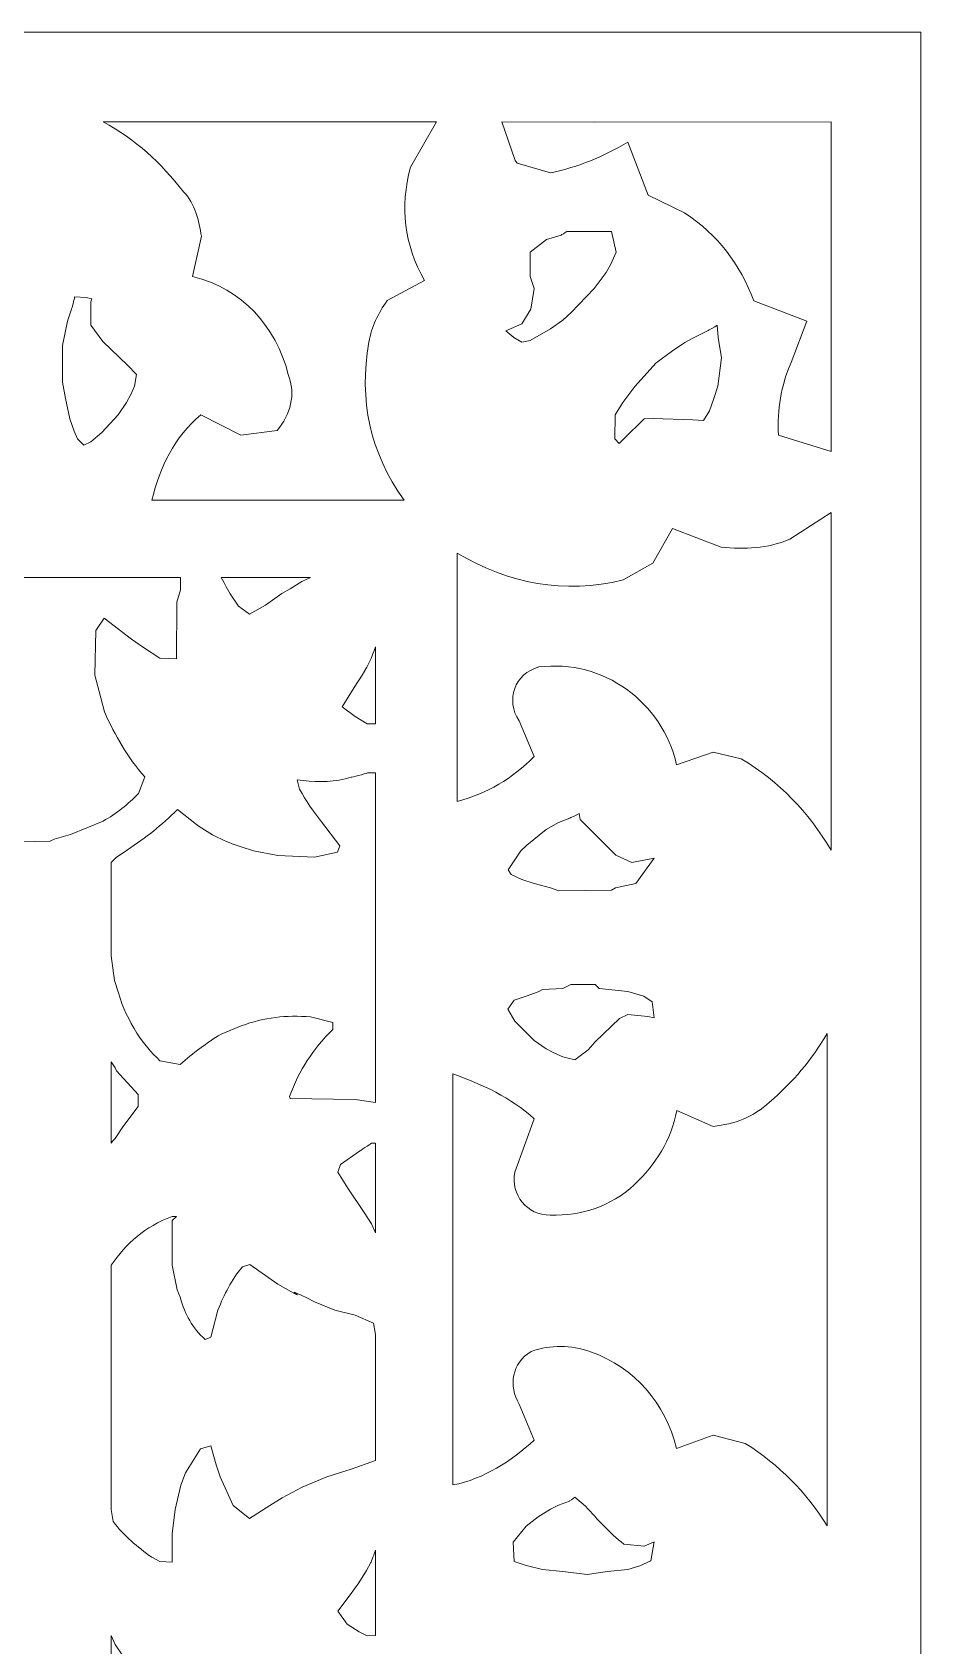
# Model space of a CAD drawing. Header units: centimetres. Extents: x -13.8 to 13.8, y -13.7 to 13.7.
# Drawn here: x -3.451 to -0.942, y 9.116 to 13.671 of the extents above; entities that cross this region are included whole.
import ezdxf

# ---------------------------------------------------------------- set-up
doc = ezdxf.new("R2010")
doc.units = ezdxf.units.CM
doc.header["$MEASUREMENT"] = 0
doc.layers.add('Layer 1', color=7, linetype='Continuous')

msp = doc.modelspace()

# ---------------------------------------------------------------- linework, layer by layer
at = {"layer": 'Layer 1', "lineweight": 0}
msp.add_lwpolyline([(-13.76315, 0.85022), (-0.94195, 0.85022), (-0.94195, 13.67104), (-13.76315, 13.67104), (-13.76315, 0.85022)], close=True, dxfattribs=at)
at = {"layer": 'Layer 1', "color": 7, "lineweight": 0}
for points, knots in [([(-3.25117, 13.41845), (-3.25117, 13.41845), (-2.30915, 13.41845), (-2.30915, 13.41845), (-2.30915, 13.41845), (-2.30915, 13.41845), (-2.38326, 13.28986), (-2.38326, 13.28986), (-2.38326, 13.28986), (-2.41279, 13.17593), (-2.40154, 13.07325), (-2.34363, 12.9704), (-2.34363, 12.9704), (-2.34363, 12.9704), (-2.44878, 12.91344), (-2.44878, 12.91344), (-2.44878, 12.91344), (-2.47564, 12.87648), (-2.49201, 12.84068), (-2.5008, 12.7961), (-2.5008, 12.7961), (-2.52861, 12.63208), (-2.49831, 12.48598), (-2.40116, 12.35014), (-2.40116, 12.35014), (-2.40116, 12.35014), (-3.11326, 12.34995), (-3.11326, 12.34995), (-3.11326, 12.34995), (-3.09077, 12.44367), (-3.05021, 12.5277), (-2.97533, 12.5913), (-2.97533, 12.5913), (-2.97533, 12.5913), (-2.86198, 12.53338), (-2.86198, 12.53338), (-2.86198, 12.53338), (-2.86198, 12.53338), (-2.75932, 12.54709), (-2.75932, 12.54709), (-2.75932, 12.54709), (-2.72236, 12.59128), (-2.70617, 12.64882), (-2.72826, 12.70444), (-2.72826, 12.70444), (-2.76332, 12.84237), (-2.85857, 12.94619), (-2.99837, 12.9818), (-2.99837, 12.9818), (-2.99837, 12.9818), (-2.97342, 13.09515), (-2.97342, 13.09515), (-2.97342, 13.09515), (-2.98009, 13.13743), (-2.99226, 13.18887), (-3.0239, 13.22069), (-3.0239, 13.22069), (-3.08885, 13.3032), (-3.15823, 13.36797), (-3.25117, 13.41845)], [0, 0, 0, 0, 0.0625, 0.0625, 0.0625, 0.0625, 0.125, 0.125, 0.125, 0.125, 0.1875, 0.1875, 0.1875, 0.1875, 0.25, 0.25, 0.25, 0.25, 0.3125, 0.3125, 0.3125, 0.3125, 0.375, 0.375, 0.375, 0.375, 0.4375, 0.4375, 0.4375, 0.4375, 0.5, 0.5, 0.5, 0.5, 0.5625, 0.5625, 0.5625, 0.5625, 0.625, 0.625, 0.625, 0.625, 0.6875, 0.6875, 0.6875, 0.6875, 0.75, 0.75, 0.75, 0.75, 0.8125, 0.8125, 0.8125, 0.8125, 0.875, 0.875, 0.875, 0.875, 1, 1, 1, 1]), ([(-2.1255, 13.41845), (-2.1255, 13.41845), (-1.8628, 13.41731), (-1.8628, 13.41731), (-1.8628, 13.41731), (-1.8628, 13.41731), (-1.19491, 13.41845), (-1.19491, 13.41845), (-1.19491, 13.41845), (-1.19491, 13.41845), (-1.19491, 12.48786), (-1.19491, 12.48786), (-1.19491, 12.48786), (-1.19491, 12.48786), (-1.34408, 12.53377), (-1.34408, 12.53377), (-1.34408, 12.53377), (-1.34749, 12.60748), (-1.33702, 12.67035), (-1.30826, 12.73856), (-1.30826, 12.73856), (-1.30826, 12.73856), (-1.26389, 12.85553), (-1.26389, 12.85553), (-1.26389, 12.85553), (-1.26389, 12.85553), (-1.41304, 12.91287), (-1.41304, 12.91287), (-1.41304, 12.91287), (-1.45418, 13.01651), (-1.51419, 13.09956), (-1.6087, 13.1611), (-1.6087, 13.1611), (-1.6087, 13.1611), (-1.71194, 13.21158), (-1.71194, 13.21158), (-1.71194, 13.21158), (-1.71194, 13.21158), (-1.76909, 13.36094), (-1.76909, 13.36094), (-1.76909, 13.36094), (-1.84016, 13.31959), (-1.90778, 13.29101), (-1.98798, 13.27408), (-1.98798, 13.27408), (-1.98798, 13.27408), (-2.08133, 13.30133), (-2.08133, 13.30133), (-2.08133, 13.30133), (-2.08133, 13.30133), (-2.08723, 13.30914), (-2.08723, 13.30914), (-2.08723, 13.30914), (-2.08723, 13.30914), (-2.1255, 13.41845), (-2.1255, 13.41845)], [0, 0, 0, 0, 0.0666667, 0.0666667, 0.0666667, 0.0666667, 0.1333333, 0.1333333, 0.1333333, 0.1333333, 0.2, 0.2, 0.2, 0.2, 0.2666667, 0.2666667, 0.2666667, 0.2666667, 0.3333333, 0.3333333, 0.3333333, 0.3333333, 0.4, 0.4, 0.4, 0.4, 0.4666667, 0.4666667, 0.4666667, 0.4666667, 0.5333333, 0.5333333, 0.5333333, 0.5333333, 0.6, 0.6, 0.6, 0.6, 0.6666667, 0.6666667, 0.6666667, 0.6666667, 0.7333333, 0.7333333, 0.7333333, 0.7333333, 0.8, 0.8, 0.8, 0.8, 0.8666667, 0.8666667, 0.8666667, 0.8666667, 1, 1, 1, 1]), ([(-1.94149, 13.1083), (-1.94149, 13.1083), (-1.81536, 13.1083), (-1.81536, 13.1083), (-1.81536, 13.1083), (-1.81536, 13.1083), (-1.80184, 13.05057), (-1.80184, 13.05057), (-1.80184, 13.05057), (-1.80184, 13.05057), (-1.81727, 13.01609), (-1.81727, 13.01609), (-1.81727, 13.01609), (-1.81727, 13.01609), (-1.83079, 12.99304), (-1.83079, 12.99304), (-1.83079, 12.99304), (-1.83079, 12.99304), (-1.86431, 12.94732), (-1.86431, 12.94732), (-1.86431, 12.94732), (-1.86431, 12.94732), (-1.92908, 12.87988), (-1.92908, 12.87988), (-1.92908, 12.87988), (-1.92908, 12.87988), (-1.95308, 12.85837), (-1.95308, 12.85837), (-1.95308, 12.85837), (-1.95308, 12.85837), (-1.98756, 12.83379), (-1.98756, 12.83379), (-1.98756, 12.83379), (-1.98756, 12.83379), (-2.04508, 12.80045), (-2.04508, 12.80045), (-2.04508, 12.80045), (-2.04508, 12.80045), (-2.06831, 12.79587), (-2.06831, 12.79587), (-2.06831, 12.79587), (-2.06831, 12.79587), (-2.09098, 12.80939), (-2.09098, 12.80939), (-2.09098, 12.80939), (-2.09098, 12.80939), (-2.11403, 12.82825), (-2.11403, 12.82825), (-2.11403, 12.82825), (-2.11403, 12.82825), (-2.06889, 12.84767), (-2.06889, 12.84767), (-2.06889, 12.84767), (-2.06889, 12.84767), (-2.04317, 12.88958), (-2.04317, 12.88958), (-2.04317, 12.88958), (-2.04317, 12.88958), (-2.03346, 12.94731), (-2.03346, 12.94731), (-2.03346, 12.94731), (-2.03346, 12.94731), (-2.04489, 12.98179), (-2.04489, 12.98179), (-2.04489, 12.98179), (-2.04489, 12.98179), (-2.04489, 13.05056), (-2.04489, 13.05056), (-2.04489, 13.05056), (-2.04489, 13.05056), (-1.99936, 13.0862), (-1.99936, 13.0862), (-1.99936, 13.0862), (-1.99936, 13.0862), (-1.95726, 13.09858), (-1.95726, 13.09858), (-1.95726, 13.09858), (-1.95731, 13.09859), (-1.94625, 13.10508), (-1.94149, 13.1083)], [0, 0, 0, 0, 0.047619, 0.047619, 0.047619, 0.047619, 0.0952381, 0.0952381, 0.0952381, 0.0952381, 0.1428571, 0.1428571, 0.1428571, 0.1428571, 0.1904762, 0.1904762, 0.1904762, 0.1904762, 0.2380952, 0.2380952, 0.2380952, 0.2380952, 0.2857143, 0.2857143, 0.2857143, 0.2857143, 0.3333333, 0.3333333, 0.3333333, 0.3333333, 0.3809524, 0.3809524, 0.3809524, 0.3809524, 0.4285714, 0.4285714, 0.4285714, 0.4285714, 0.4761905, 0.4761905, 0.4761905, 0.4761905, 0.5238095, 0.5238095, 0.5238095, 0.5238095, 0.5714286, 0.5714286, 0.5714286, 0.5714286, 0.6190476, 0.6190476, 0.6190476, 0.6190476, 0.6666667, 0.6666667, 0.6666667, 0.6666667, 0.7142857, 0.7142857, 0.7142857, 0.7142857, 0.7619048, 0.7619048, 0.7619048, 0.7619048, 0.8095238, 0.8095238, 0.8095238, 0.8095238, 0.8571429, 0.8571429, 0.8571429, 0.8571429, 0.9047619, 0.9047619, 0.9047619, 0.9047619, 1, 1, 1, 1]), ([(-3.33177, 12.92447), (-3.33177, 12.92447), (-3.29938, 12.92238), (-3.29938, 12.92238), (-3.29938, 12.92238), (-3.29938, 12.92238), (-3.28282, 12.91857), (-3.28282, 12.91857), (-3.28282, 12.91857), (-3.28282, 12.91857), (-3.28605, 12.90963), (-3.28605, 12.90963), (-3.28605, 12.90963), (-3.28605, 12.90963), (-3.28568, 12.84391), (-3.28568, 12.84391), (-3.28568, 12.84391), (-3.28568, 12.84391), (-3.25158, 12.79761), (-3.25158, 12.79761), (-3.25158, 12.79761), (-3.25158, 12.79761), (-3.18263, 12.73152), (-3.18263, 12.73152), (-3.18263, 12.73152), (-3.18263, 12.73152), (-3.15673, 12.70504), (-3.15673, 12.70504), (-3.15673, 12.70504), (-3.15673, 12.70504), (-3.16263, 12.67152), (-3.16263, 12.67152), (-3.16263, 12.67152), (-3.16263, 12.67152), (-3.17292, 12.64847), (-3.17292, 12.64847), (-3.17292, 12.64847), (-3.17292, 12.64847), (-3.1853, 12.62542), (-3.1853, 12.62542), (-3.1853, 12.62542), (-3.1853, 12.62542), (-3.20835, 12.59094), (-3.20835, 12.59094), (-3.20835, 12.59094), (-3.20835, 12.59094), (-3.25521, 12.5416), (-3.25521, 12.5416), (-3.25521, 12.5416), (-3.25521, 12.5416), (-3.28588, 12.51456), (-3.28588, 12.51456), (-3.28588, 12.51456), (-3.28588, 12.51456), (-3.30588, 12.5058), (-3.30588, 12.5058), (-3.30588, 12.5058), (-3.30588, 12.5058), (-3.32321, 12.52295), (-3.32321, 12.52295), (-3.32321, 12.52295), (-3.32321, 12.52295), (-3.33292, 12.54504), (-3.33292, 12.54504), (-3.33292, 12.54504), (-3.33292, 12.54504), (-3.3453, 12.57952), (-3.3453, 12.57952), (-3.3453, 12.57952), (-3.3453, 12.57952), (-3.35768, 12.63704), (-3.35768, 12.63704), (-3.35768, 12.63704), (-3.35768, 12.63704), (-3.36625, 12.68334), (-3.36625, 12.68334), (-3.36625, 12.68334), (-3.36625, 12.68334), (-3.36625, 12.78677), (-3.36625, 12.78677), (-3.36625, 12.78677), (-3.36625, 12.78677), (-3.35178, 12.85535), (-3.35178, 12.85535), (-3.35178, 12.85535), (-3.35178, 12.85535), (-3.34035, 12.88945), (-3.34035, 12.88945), (-3.34035, 12.88945), (-3.34034, 12.88941), (-3.33177, 12.91799), (-3.33177, 12.92447)], [0, 0, 0, 0, 0.0416667, 0.0416667, 0.0416667, 0.0416667, 0.0833333, 0.0833333, 0.0833333, 0.0833333, 0.125, 0.125, 0.125, 0.125, 0.1666667, 0.1666667, 0.1666667, 0.1666667, 0.2083333, 0.2083333, 0.2083333, 0.2083333, 0.25, 0.25, 0.25, 0.25, 0.2916667, 0.2916667, 0.2916667, 0.2916667, 0.3333333, 0.3333333, 0.3333333, 0.3333333, 0.375, 0.375, 0.375, 0.375, 0.4166667, 0.4166667, 0.4166667, 0.4166667, 0.4583333, 0.4583333, 0.4583333, 0.4583333, 0.5, 0.5, 0.5, 0.5, 0.5416667, 0.5416667, 0.5416667, 0.5416667, 0.5833333, 0.5833333, 0.5833333, 0.5833333, 0.625, 0.625, 0.625, 0.625, 0.6666667, 0.6666667, 0.6666667, 0.6666667, 0.7083333, 0.7083333, 0.7083333, 0.7083333, 0.75, 0.75, 0.75, 0.75, 0.7916667, 0.7916667, 0.7916667, 0.7916667, 0.8333333, 0.8333333, 0.8333333, 0.8333333, 0.875, 0.875, 0.875, 0.875, 0.9166667, 0.9166667, 0.9166667, 0.9166667, 1, 1, 1, 1]), ([(-1.51649, 12.84388), (-1.51649, 12.84388), (-1.51382, 12.8094), (-1.51382, 12.8094), (-1.51382, 12.8094), (-1.51382, 12.8094), (-1.50506, 12.75225), (-1.50506, 12.75225), (-1.50506, 12.75225), (-1.50506, 12.75225), (-1.51477, 12.67147), (-1.51477, 12.67147), (-1.51477, 12.67147), (-1.51477, 12.67147), (-1.5262, 12.63699), (-1.5262, 12.63699), (-1.5262, 12.63699), (-1.5262, 12.63699), (-1.53858, 12.60251), (-1.53858, 12.60251), (-1.53858, 12.60251), (-1.53858, 12.60251), (-1.55514, 12.5747), (-1.55514, 12.5747), (-1.55514, 12.5747), (-1.55514, 12.5747), (-1.58581, 12.57679), (-1.58581, 12.57679), (-1.58581, 12.57679), (-1.58581, 12.57679), (-1.69802, 12.5806), (-1.69802, 12.5806), (-1.69802, 12.5806), (-1.69802, 12.5806), (-1.72316, 12.57983), (-1.72316, 12.57983), (-1.72316, 12.57983), (-1.72316, 12.57983), (-1.78089, 12.52363), (-1.78089, 12.52363), (-1.78089, 12.52363), (-1.78089, 12.52363), (-1.79327, 12.51048), (-1.79327, 12.51048), (-1.79327, 12.51048), (-1.79327, 12.51048), (-1.80565, 12.52363), (-1.80565, 12.52363), (-1.80565, 12.52363), (-1.80565, 12.52363), (-1.8047, 12.59089), (-1.8047, 12.59089), (-1.8047, 12.59089), (-1.8047, 12.59089), (-1.78298, 12.62537), (-1.78298, 12.62537), (-1.78298, 12.62537), (-1.78298, 12.62537), (-1.74946, 12.67146), (-1.74946, 12.67146), (-1.74946, 12.67146), (-1.74946, 12.67146), (-1.68908, 12.73737), (-1.68908, 12.73737), (-1.68908, 12.73737), (-1.68908, 12.73737), (-1.64296, 12.77185), (-1.64296, 12.77185), (-1.64296, 12.77185), (-1.64296, 12.77185), (-1.60848, 12.7949), (-1.60848, 12.7949), (-1.60848, 12.7949), (-1.60848, 12.7949), (-1.58583, 12.80728), (-1.58583, 12.80728), (-1.58583, 12.80728), (-1.58583, 12.80728), (-1.5626, 12.81911), (-1.5626, 12.81911), (-1.5626, 12.81911), (-1.5626, 12.81911), (-1.54278, 12.8294), (-1.54278, 12.8294), (-1.54278, 12.8294), (-1.54276, 12.82941), (-1.52297, 12.83912), (-1.51649, 12.84388)], [0, 0, 0, 0, 0.0434783, 0.0434783, 0.0434783, 0.0434783, 0.0869565, 0.0869565, 0.0869565, 0.0869565, 0.1304348, 0.1304348, 0.1304348, 0.1304348, 0.173913, 0.173913, 0.173913, 0.173913, 0.2173913, 0.2173913, 0.2173913, 0.2173913, 0.2608696, 0.2608696, 0.2608696, 0.2608696, 0.3043478, 0.3043478, 0.3043478, 0.3043478, 0.3478261, 0.3478261, 0.3478261, 0.3478261, 0.3913043, 0.3913043, 0.3913043, 0.3913043, 0.4347826, 0.4347826, 0.4347826, 0.4347826, 0.4782609, 0.4782609, 0.4782609, 0.4782609, 0.5217391, 0.5217391, 0.5217391, 0.5217391, 0.5652174, 0.5652174, 0.5652174, 0.5652174, 0.6086957, 0.6086957, 0.6086957, 0.6086957, 0.6521739, 0.6521739, 0.6521739, 0.6521739, 0.6956522, 0.6956522, 0.6956522, 0.6956522, 0.7391304, 0.7391304, 0.7391304, 0.7391304, 0.7826087, 0.7826087, 0.7826087, 0.7826087, 0.826087, 0.826087, 0.826087, 0.826087, 0.8695652, 0.8695652, 0.8695652, 0.8695652, 0.9130435, 0.9130435, 0.9130435, 0.9130435, 1, 1, 1, 1]), ([(-1.19491, 12.31545), (-1.19491, 12.31545), (-1.19491, 11.36181), (-1.19491, 11.36181), (-1.19491, 11.36181), (-1.26082, 11.47116), (-1.3395, 11.55363), (-1.44886, 11.62012), (-1.44886, 11.62012), (-1.44886, 11.62012), (-1.52847, 11.63898), (-1.52847, 11.63898), (-1.52847, 11.63898), (-1.52847, 11.63898), (-1.63134, 11.60316), (-1.63134, 11.60316), (-1.63134, 11.60316), (-1.67285, 11.78051), (-1.83803, 11.90206), (-2.02091, 11.8792), (-2.02091, 11.8792), (-2.08854, 11.86034), (-2.11539, 11.78548), (-2.07653, 11.72757), (-2.07653, 11.72757), (-2.07653, 11.72757), (-2.03348, 11.62623), (-2.03348, 11.62623), (-2.03348, 11.62623), (-2.0973, 11.56395), (-2.16474, 11.52183), (-2.2516, 11.49973), (-2.2516, 11.49973), (-2.2516, 11.49973), (-2.2516, 12.20076), (-2.2516, 12.20076), (-2.2516, 12.20076), (-2.10529, 12.11485), (-1.94926, 12.0836), (-1.78239, 12.12475), (-1.78239, 12.12475), (-1.78239, 12.12475), (-1.6982, 12.17219), (-1.6982, 12.17219), (-1.6982, 12.17219), (-1.6982, 12.17219), (-1.64295, 12.26972), (-1.64295, 12.26972), (-1.64295, 12.26972), (-1.64295, 12.26972), (-1.50579, 12.21752), (-1.50579, 12.21752), (-1.50579, 12.21752), (-1.43872, 12.21046), (-1.37511, 12.21334), (-1.31167, 12.2398), (-1.31167, 12.2398), (-1.31167, 12.2398), (-1.19491, 12.31545), (-1.19491, 12.31545)], [0, 0, 0, 0, 0.0625, 0.0625, 0.0625, 0.0625, 0.125, 0.125, 0.125, 0.125, 0.1875, 0.1875, 0.1875, 0.1875, 0.25, 0.25, 0.25, 0.25, 0.3125, 0.3125, 0.3125, 0.3125, 0.375, 0.375, 0.375, 0.375, 0.4375, 0.4375, 0.4375, 0.4375, 0.5, 0.5, 0.5, 0.5, 0.5625, 0.5625, 0.5625, 0.5625, 0.625, 0.625, 0.625, 0.625, 0.6875, 0.6875, 0.6875, 0.6875, 0.75, 0.75, 0.75, 0.75, 0.8125, 0.8125, 0.8125, 0.8125, 0.875, 0.875, 0.875, 0.875, 1, 1, 1, 1]), ([(-3.97489, 12.13181), (-3.97489, 12.13181), (-3.03305, 12.13181), (-3.03305, 12.13181), (-3.03305, 12.13181), (-3.03305, 12.13181), (-3.03305, 12.09696), (-3.03305, 12.09696), (-3.03305, 12.09696), (-3.03305, 12.09696), (-3.04258, 12.06248), (-3.04258, 12.06248), (-3.04258, 12.06248), (-3.04258, 12.06248), (-3.0443, 11.90188), (-3.0443, 11.90188), (-3.0443, 11.90188), (-3.0443, 11.90188), (-3.0906, 11.9036), (-3.0906, 11.9036), (-3.0906, 11.9036), (-3.0906, 11.9036), (-3.13672, 11.93408), (-3.13672, 11.93408), (-3.13672, 11.93408), (-3.13672, 11.93408), (-3.1712, 11.9575), (-3.1712, 11.9575), (-3.1712, 11.9575), (-3.1712, 11.9575), (-3.24835, 12.01674), (-3.24835, 12.01674), (-3.24835, 12.01674), (-3.24835, 12.01674), (-3.27158, 11.98226), (-3.27158, 11.98226), (-3.27158, 11.98226), (-3.27158, 11.98226), (-3.27425, 11.85616), (-3.27425, 11.85616), (-3.27425, 11.85616), (-3.27425, 11.85616), (-3.26224, 11.80986), (-3.26224, 11.80986), (-3.26224, 11.80986), (-3.26224, 11.80986), (-3.24737, 11.75234), (-3.24737, 11.75234), (-3.24737, 11.75234), (-3.21631, 11.6849), (-3.18297, 11.6247), (-3.13344, 11.56869), (-3.13344, 11.56869), (-3.13344, 11.56869), (-3.15077, 11.52239), (-3.15077, 11.52239), (-3.15077, 11.52239), (-3.18165, 11.49114), (-3.2125, 11.46487), (-3.25134, 11.44428), (-3.25134, 11.44428), (-3.25134, 11.44428), (-3.34355, 11.40599), (-3.34355, 11.40599), (-3.34355, 11.40599), (-3.34355, 11.40599), (-3.38927, 11.39324), (-3.38927, 11.39324), (-3.38927, 11.39324), (-3.38927, 11.39324), (-3.4007, 11.38734), (-3.4007, 11.38734), (-3.4007, 11.38734), (-3.4007, 11.38734), (-3.52683, 11.38485), (-3.52683, 11.38485), (-3.52683, 11.38485), (-3.52683, 11.38485), (-3.6419, 11.39914), (-3.6419, 11.39914), (-3.6419, 11.39914), (-3.6419, 11.39914), (-3.66513, 11.40771), (-3.66513, 11.40771), (-3.66513, 11.40771), (-3.73943, 11.43819), (-3.80039, 11.47592), (-3.85621, 11.53421), (-3.85621, 11.53421), (-3.85621, 11.53421), (-3.83811, 11.60316), (-3.83811, 11.60316), (-3.83811, 11.60316), (-3.83811, 11.60316), (-3.78191, 11.68336), (-3.78191, 11.68336), (-3.78191, 11.68336), (-3.78191, 11.68336), (-3.75677, 11.74088), (-3.75677, 11.74088), (-3.75677, 11.74088), (-3.75677, 11.74088), (-3.74743, 11.76374), (-3.74743, 11.76374), (-3.74743, 11.76374), (-3.74743, 11.76374), (-3.73087, 11.83269), (-3.73087, 11.83269), (-3.73087, 11.83269), (-3.71431, 11.89479), (-3.71544, 11.95061), (-3.73944, 12.01081), (-3.73944, 12.01081), (-3.73944, 12.01081), (-3.74857, 12.01671), (-3.74857, 12.01671), (-3.74857, 12.01671), (-3.74857, 12.01671), (-3.81429, 11.96223), (-3.81429, 11.96223), (-3.81429, 11.96223), (-3.81429, 11.96223), (-3.84877, 11.93765), (-3.84877, 11.93765), (-3.84877, 11.93765), (-3.84877, 11.93765), (-3.88325, 11.91593), (-3.88325, 11.91593), (-3.88325, 11.91593), (-3.88325, 11.91593), (-3.93773, 11.89497), (-3.93773, 11.89497), (-3.93773, 11.89497), (-3.93773, 11.89497), (-3.9522, 11.91325), (-3.9522, 11.91325), (-3.9522, 11.91325), (-3.9522, 11.91325), (-3.9522, 12.06279), (-3.9522, 12.06279), (-3.9522, 12.06279), (-3.9522, 12.06279), (-3.96286, 12.09689), (-3.96286, 12.09689), (-3.96286, 12.09689), (-3.96286, 12.09689), (-3.96458, 12.10565), (-3.96458, 12.10565), (-3.96458, 12.10565), (-3.9646, 12.10569), (-3.97222, 12.12591), (-3.97489, 12.13181)], [0, 0, 0, 0, 0.025641, 0.025641, 0.025641, 0.025641, 0.0512821, 0.0512821, 0.0512821, 0.0512821, 0.0769231, 0.0769231, 0.0769231, 0.0769231, 0.1025641, 0.1025641, 0.1025641, 0.1025641, 0.1282051, 0.1282051, 0.1282051, 0.1282051, 0.1538462, 0.1538462, 0.1538462, 0.1538462, 0.1794872, 0.1794872, 0.1794872, 0.1794872, 0.2051282, 0.2051282, 0.2051282, 0.2051282, 0.2307692, 0.2307692, 0.2307692, 0.2307692, 0.2564103, 0.2564103, 0.2564103, 0.2564103, 0.2820513, 0.2820513, 0.2820513, 0.2820513, 0.3076923, 0.3076923, 0.3076923, 0.3076923, 0.3333333, 0.3333333, 0.3333333, 0.3333333, 0.3589744, 0.3589744, 0.3589744, 0.3589744, 0.3846154, 0.3846154, 0.3846154, 0.3846154, 0.4102564, 0.4102564, 0.4102564, 0.4102564, 0.4358974, 0.4358974, 0.4358974, 0.4358974, 0.4615385, 0.4615385, 0.4615385, 0.4615385, 0.4871795, 0.4871795, 0.4871795, 0.4871795, 0.5128205, 0.5128205, 0.5128205, 0.5128205, 0.5384615, 0.5384615, 0.5384615, 0.5384615, 0.5641026, 0.5641026, 0.5641026, 0.5641026, 0.5897436, 0.5897436, 0.5897436, 0.5897436, 0.6153846, 0.6153846, 0.6153846, 0.6153846, 0.6410256, 0.6410256, 0.6410256, 0.6410256, 0.6666667, 0.6666667, 0.6666667, 0.6666667, 0.6923077, 0.6923077, 0.6923077, 0.6923077, 0.7179487, 0.7179487, 0.7179487, 0.7179487, 0.7435897, 0.7435897, 0.7435897, 0.7435897, 0.7692308, 0.7692308, 0.7692308, 0.7692308, 0.7948718, 0.7948718, 0.7948718, 0.7948718, 0.8205128, 0.8205128, 0.8205128, 0.8205128, 0.8461538, 0.8461538, 0.8461538, 0.8461538, 0.8717949, 0.8717949, 0.8717949, 0.8717949, 0.8974359, 0.8974359, 0.8974359, 0.8974359, 0.9230769, 0.9230769, 0.9230769, 0.9230769, 0.9487179, 0.9487179, 0.9487179, 0.9487179, 1, 1, 1, 1]), ([(-2.91817, 12.13181), (-2.91817, 12.13181), (-2.66517, 12.13181), (-2.66517, 12.13181), (-2.66517, 12.13181), (-2.66517, 12.13181), (-2.69033, 12.12001), (-2.69033, 12.12001), (-2.69033, 12.12001), (-2.69033, 12.12001), (-2.72309, 12.10019), (-2.72309, 12.10019), (-2.72309, 12.10019), (-2.72309, 12.10019), (-2.74595, 12.08667), (-2.74595, 12.08667), (-2.74595, 12.08667), (-2.74595, 12.08667), (-2.79207, 12.05389), (-2.79207, 12.05389), (-2.79207, 12.05389), (-2.79207, 12.05389), (-2.83798, 12.02799), (-2.83798, 12.02799), (-2.83798, 12.02799), (-2.83798, 12.02799), (-2.86923, 12.05122), (-2.86923, 12.05122), (-2.86923, 12.05122), (-2.86923, 12.05122), (-2.89228, 12.0857), (-2.89228, 12.0857), (-2.89228, 12.0857), (-2.89228, 12.0857), (-2.90371, 12.1057), (-2.90371, 12.1057), (-2.90371, 12.1057), (-2.9037, 12.10569), (-2.91343, 12.12591), (-2.91817, 12.13181)], [0, 0, 0, 0, 0.0909091, 0.0909091, 0.0909091, 0.0909091, 0.1818182, 0.1818182, 0.1818182, 0.1818182, 0.2727273, 0.2727273, 0.2727273, 0.2727273, 0.3636364, 0.3636364, 0.3636364, 0.3636364, 0.4545455, 0.4545455, 0.4545455, 0.4545455, 0.5454545, 0.5454545, 0.5454545, 0.5454545, 0.6363636, 0.6363636, 0.6363636, 0.6363636, 0.7272727, 0.7272727, 0.7272727, 0.7272727, 0.8181818, 0.8181818, 0.8181818, 0.8181818, 1, 1, 1, 1]), ([(-2.48155, 11.93636), (-2.48155, 11.93636), (-2.48155, 11.71824), (-2.48155, 11.71824), (-2.48155, 11.71824), (-2.48155, 11.71824), (-2.50555, 11.71901), (-2.50555, 11.71901), (-2.50555, 11.71901), (-2.50555, 11.71901), (-2.5391, 11.73901), (-2.5391, 11.73901), (-2.5391, 11.73901), (-2.5391, 11.73901), (-2.57567, 11.76645), (-2.57567, 11.76645), (-2.57567, 11.76645), (-2.57567, 11.76645), (-2.54215, 11.82132), (-2.54215, 11.82132), (-2.54215, 11.82132), (-2.54215, 11.82132), (-2.51908, 11.8558), (-2.51908, 11.8558), (-2.51908, 11.8558), (-2.51908, 11.8558), (-2.5067, 11.87885), (-2.5067, 11.87885), (-2.5067, 11.87885), (-2.5067, 11.87885), (-2.4949, 11.90152), (-2.4949, 11.90152), (-2.4949, 11.90152), (-2.49489, 11.90149), (-2.48364, 11.93025), (-2.48155, 11.93636)], [0, 0, 0, 0, 0.1, 0.1, 0.1, 0.1, 0.2, 0.2, 0.2, 0.2, 0.3, 0.3, 0.3, 0.3, 0.4, 0.4, 0.4, 0.4, 0.5, 0.5, 0.5, 0.5, 0.6, 0.6, 0.6, 0.6, 0.7, 0.7, 0.7, 0.7, 0.8, 0.8, 0.8, 0.8, 1, 1, 1, 1]), ([(-2.5046, 11.58031), (-2.5046, 11.58031), (-2.48155, 11.58031), (-2.48155, 11.58031), (-2.48155, 11.58031), (-2.48155, 11.58031), (-2.48155, 10.64972), (-2.48155, 10.64972), (-2.48155, 10.64972), (-2.48155, 10.64972), (-2.53907, 10.65811), (-2.53907, 10.65811), (-2.53907, 10.65811), (-2.53907, 10.65811), (-2.72269, 10.66136), (-2.72269, 10.66136), (-2.72269, 10.66136), (-2.72269, 10.66136), (-2.72481, 10.6667), (-2.72481, 10.6667), (-2.72481, 10.6667), (-2.69679, 10.74118), (-2.65946, 10.79986), (-2.60212, 10.85567), (-2.60212, 10.85567), (-2.60212, 10.85567), (-2.60212, 10.87528), (-2.60212, 10.87528), (-2.60212, 10.87528), (-2.60212, 10.87528), (-2.66517, 10.8911), (-2.66517, 10.8911), (-2.66517, 10.8911), (-2.7347, 10.89682), (-2.79529, 10.88996), (-2.86083, 10.86596), (-2.86083, 10.86596), (-2.86083, 10.86596), (-2.91817, 10.84291), (-2.91817, 10.84291), (-2.91817, 10.84291), (-2.95971, 10.81643), (-2.99744, 10.79015), (-3.03324, 10.75681), (-3.03324, 10.75681), (-3.03324, 10.75681), (-3.09058, 10.7671), (-3.09058, 10.7671), (-3.09058, 10.7671), (-3.11574, 10.79147), (-3.1363, 10.81568), (-3.15554, 10.84502), (-3.15554, 10.84502), (-3.17763, 10.88177), (-3.19689, 10.9176), (-3.20735, 10.95969), (-3.20735, 10.95969), (-3.20735, 10.95969), (-3.21878, 10.99417), (-3.21878, 10.99417), (-3.21878, 10.99417), (-3.21878, 10.99417), (-3.22831, 11.06333), (-3.22831, 11.06333), (-3.22831, 11.06333), (-3.22831, 11.06333), (-3.22831, 11.32736), (-3.22831, 11.32736), (-3.22831, 11.32736), (-3.22831, 11.32736), (-3.21384, 11.34088), (-3.21384, 11.34088), (-3.21384, 11.34088), (-3.21384, 11.34088), (-3.18259, 11.36297), (-3.18259, 11.36297), (-3.18259, 11.36297), (-3.13039, 11.39726), (-3.08562, 11.43232), (-3.04143, 11.47669), (-3.04143, 11.47669), (-3.04143, 11.47669), (-2.98714, 11.43459), (-2.98714, 11.43459), (-2.98714, 11.43459), (-2.94695, 11.40543), (-2.90845, 11.38601), (-2.86085, 11.37154), (-2.86085, 11.37154), (-2.86085, 11.37154), (-2.82656, 11.35974), (-2.82656, 11.35974), (-2.82656, 11.35974), (-2.82656, 11.35974), (-2.75761, 11.34736), (-2.75761, 11.34736), (-2.75761, 11.34736), (-2.75761, 11.34736), (-2.65416, 11.34183), (-2.65416, 11.34183), (-2.65416, 11.34183), (-2.65416, 11.34183), (-2.58902, 11.35593), (-2.58902, 11.35593), (-2.58902, 11.35593), (-2.58902, 11.35593), (-2.58217, 11.37421), (-2.58217, 11.37421), (-2.58217, 11.37421), (-2.58217, 11.37421), (-2.63398, 11.44221), (-2.63398, 11.44221), (-2.63398, 11.44221), (-2.65779, 11.47174), (-2.67856, 11.5005), (-2.69608, 11.53423), (-2.69608, 11.53423), (-2.69608, 11.53423), (-2.70275, 11.56071), (-2.70275, 11.56071), (-2.70275, 11.56071), (-2.70275, 11.56071), (-2.68656, 11.55899), (-2.68656, 11.55899), (-2.68656, 11.55899), (-2.63952, 11.55309), (-2.59665, 11.55423), (-2.55072, 11.56775), (-2.55072, 11.56775), (-2.55072, 11.56774), (-2.50936, 11.57727), (-2.5046, 11.58031)], [0, 0, 0, 0, 0.0294118, 0.0294118, 0.0294118, 0.0294118, 0.0588235, 0.0588235, 0.0588235, 0.0588235, 0.0882353, 0.0882353, 0.0882353, 0.0882353, 0.1176471, 0.1176471, 0.1176471, 0.1176471, 0.1470588, 0.1470588, 0.1470588, 0.1470588, 0.1764706, 0.1764706, 0.1764706, 0.1764706, 0.2058824, 0.2058824, 0.2058824, 0.2058824, 0.2352941, 0.2352941, 0.2352941, 0.2352941, 0.2647059, 0.2647059, 0.2647059, 0.2647059, 0.2941176, 0.2941176, 0.2941176, 0.2941176, 0.3235294, 0.3235294, 0.3235294, 0.3235294, 0.3529412, 0.3529412, 0.3529412, 0.3529412, 0.3823529, 0.3823529, 0.3823529, 0.3823529, 0.4117647, 0.4117647, 0.4117647, 0.4117647, 0.4411765, 0.4411765, 0.4411765, 0.4411765, 0.4705882, 0.4705882, 0.4705882, 0.4705882, 0.5, 0.5, 0.5, 0.5, 0.5294118, 0.5294118, 0.5294118, 0.5294118, 0.5588235, 0.5588235, 0.5588235, 0.5588235, 0.5882353, 0.5882353, 0.5882353, 0.5882353, 0.6176471, 0.6176471, 0.6176471, 0.6176471, 0.6470588, 0.6470588, 0.6470588, 0.6470588, 0.6764706, 0.6764706, 0.6764706, 0.6764706, 0.7058824, 0.7058824, 0.7058824, 0.7058824, 0.7352941, 0.7352941, 0.7352941, 0.7352941, 0.7647059, 0.7647059, 0.7647059, 0.7647059, 0.7941176, 0.7941176, 0.7941176, 0.7941176, 0.8235294, 0.8235294, 0.8235294, 0.8235294, 0.8529412, 0.8529412, 0.8529412, 0.8529412, 0.8823529, 0.8823529, 0.8823529, 0.8823529, 0.9117647, 0.9117647, 0.9117647, 0.9117647, 0.9411765, 0.9411765, 0.9411765, 0.9411765, 1, 1, 1, 1]), ([(-1.90701, 11.46524), (-1.90701, 11.46524), (-1.90415, 11.44868), (-1.90415, 11.44868), (-1.90415, 11.44868), (-1.90415, 11.44868), (-1.82967, 11.37438), (-1.82967, 11.37438), (-1.82967, 11.37438), (-1.82967, 11.37438), (-1.803, 11.34808), (-1.803, 11.34808), (-1.803, 11.34808), (-1.803, 11.34808), (-1.75765, 11.32731), (-1.75765, 11.32731), (-1.75765, 11.32731), (-1.75765, 11.32731), (-1.6946, 11.33951), (-1.6946, 11.33951), (-1.6946, 11.33951), (-1.6946, 11.33951), (-1.74641, 11.26807), (-1.74641, 11.26807), (-1.74641, 11.26807), (-1.74641, 11.26807), (-1.80393, 11.25532), (-1.80393, 11.25532), (-1.80393, 11.25532), (-1.80393, 11.25532), (-1.81536, 11.24942), (-1.81536, 11.24942), (-1.81536, 11.24942), (-1.81536, 11.24942), (-1.96453, 11.24714), (-1.96453, 11.24714), (-1.96453, 11.24714), (-1.96453, 11.24714), (-1.98758, 11.25534), (-1.98758, 11.25534), (-1.98758, 11.25534), (-1.98758, 11.25534), (-2.03388, 11.26809), (-2.03388, 11.26809), (-2.03388, 11.26809), (-2.03388, 11.26809), (-2.06836, 11.27952), (-2.06836, 11.27952), (-2.06836, 11.27952), (-2.06836, 11.27952), (-2.09865, 11.29286), (-2.09865, 11.29286), (-2.09865, 11.29286), (-2.09865, 11.29286), (-2.10722, 11.30638), (-2.10722, 11.30638), (-2.10722, 11.30638), (-2.10722, 11.30638), (-2.07102, 11.35972), (-2.07102, 11.35972), (-2.07102, 11.35972), (-2.07102, 11.35972), (-2.05483, 11.37628), (-2.05483, 11.37628), (-2.05483, 11.37628), (-2.05483, 11.37628), (-1.9994, 11.4201), (-1.9994, 11.4201), (-1.9994, 11.4201), (-1.9994, 11.4201), (-1.96492, 11.4405), (-1.96492, 11.4405), (-1.96492, 11.4405), (-1.96492, 11.4405), (-1.93312, 11.45251), (-1.93312, 11.45251), (-1.93312, 11.45251), (-1.9331, 11.45249), (-1.9131, 11.46143), (-1.90701, 11.46524)], [0, 0, 0, 0, 0.047619, 0.047619, 0.047619, 0.047619, 0.0952381, 0.0952381, 0.0952381, 0.0952381, 0.1428571, 0.1428571, 0.1428571, 0.1428571, 0.1904762, 0.1904762, 0.1904762, 0.1904762, 0.2380952, 0.2380952, 0.2380952, 0.2380952, 0.2857143, 0.2857143, 0.2857143, 0.2857143, 0.3333333, 0.3333333, 0.3333333, 0.3333333, 0.3809524, 0.3809524, 0.3809524, 0.3809524, 0.4285714, 0.4285714, 0.4285714, 0.4285714, 0.4761905, 0.4761905, 0.4761905, 0.4761905, 0.5238095, 0.5238095, 0.5238095, 0.5238095, 0.5714286, 0.5714286, 0.5714286, 0.5714286, 0.6190476, 0.6190476, 0.6190476, 0.6190476, 0.6666667, 0.6666667, 0.6666667, 0.6666667, 0.7142857, 0.7142857, 0.7142857, 0.7142857, 0.7619048, 0.7619048, 0.7619048, 0.7619048, 0.8095238, 0.8095238, 0.8095238, 0.8095238, 0.8571429, 0.8571429, 0.8571429, 0.8571429, 0.9047619, 0.9047619, 0.9047619, 0.9047619, 1, 1, 1, 1]), ([(-1.93006, 10.98272), (-1.93006, 10.98272), (-1.86111, 10.98272), (-1.86111, 10.98272), (-1.86111, 10.98272), (-1.86111, 10.98272), (-1.84986, 10.97127), (-1.84986, 10.97127), (-1.84986, 10.97127), (-1.84986, 10.97127), (-1.76945, 10.96269), (-1.76945, 10.96269), (-1.76945, 10.96269), (-1.76945, 10.96269), (-1.72432, 10.94994), (-1.72432, 10.94994), (-1.72432, 10.94994), (-1.72432, 10.94994), (-1.7005, 10.93375), (-1.7005, 10.93375), (-1.7005, 10.93375), (-1.7005, 10.93375), (-1.6946, 10.88898), (-1.6946, 10.88898), (-1.6946, 10.88898), (-1.6946, 10.88898), (-1.71289, 10.89279), (-1.71289, 10.89279), (-1.71289, 10.89279), (-1.71289, 10.89279), (-1.76945, 10.89832), (-1.76945, 10.89832), (-1.76945, 10.89832), (-1.76945, 10.89832), (-1.79253, 10.88689), (-1.79253, 10.88689), (-1.79253, 10.88689), (-1.79253, 10.88689), (-1.86166, 10.82058), (-1.86166, 10.82058), (-1.86166, 10.82058), (-1.86166, 10.82058), (-1.88148, 10.79868), (-1.88148, 10.79868), (-1.88148, 10.79868), (-1.88148, 10.79868), (-1.91863, 10.7701), (-1.91863, 10.7701), (-1.91863, 10.7701), (-1.91863, 10.7701), (-1.9531, 10.77867), (-1.9531, 10.77867), (-1.9531, 10.77867), (-1.9531, 10.77867), (-1.97636, 10.78934), (-1.97636, 10.78934), (-1.97636, 10.78934), (-1.97636, 10.78934), (-1.9994, 10.80135), (-1.9994, 10.80135), (-1.9994, 10.80135), (-1.9994, 10.80135), (-2.03388, 10.82479), (-2.03388, 10.82479), (-2.03388, 10.82479), (-2.03388, 10.82479), (-2.08836, 10.87927), (-2.08836, 10.87927), (-2.08836, 10.87927), (-2.08836, 10.87927), (-2.10817, 10.91279), (-2.10817, 10.91279), (-2.10817, 10.91279), (-2.10817, 10.91279), (-2.09008, 10.93869), (-2.09008, 10.93869), (-2.09008, 10.93869), (-2.09008, 10.93869), (-2.05655, 10.94994), (-2.05655, 10.94994), (-2.05655, 10.94994), (-2.05655, 10.94994), (-2.02208, 10.96177), (-2.02208, 10.96177), (-2.02208, 10.96177), (-2.02208, 10.96177), (-2.01062, 10.96822), (-2.01062, 10.96822), (-2.01062, 10.96822), (-2.01062, 10.96822), (-1.9531, 10.97127), (-1.9531, 10.97127), (-1.9531, 10.97127), (-1.9531, 10.97127), (-1.93006, 10.98272), (-1.93006, 10.98272)], [0, 0, 0, 0, 0.04, 0.04, 0.04, 0.04, 0.08, 0.08, 0.08, 0.08, 0.12, 0.12, 0.12, 0.12, 0.16, 0.16, 0.16, 0.16, 0.2, 0.2, 0.2, 0.2, 0.24, 0.24, 0.24, 0.24, 0.28, 0.28, 0.28, 0.28, 0.32, 0.32, 0.32, 0.32, 0.36, 0.36, 0.36, 0.36, 0.4, 0.4, 0.4, 0.4, 0.44, 0.44, 0.44, 0.44, 0.48, 0.48, 0.48, 0.48, 0.52, 0.52, 0.52, 0.52, 0.56, 0.56, 0.56, 0.56, 0.6, 0.6, 0.6, 0.6, 0.64, 0.64, 0.64, 0.64, 0.68, 0.68, 0.68, 0.68, 0.72, 0.72, 0.72, 0.72, 0.76, 0.76, 0.76, 0.76, 0.8, 0.8, 0.8, 0.8, 0.84, 0.84, 0.84, 0.84, 0.88, 0.88, 0.88, 0.88, 0.92, 0.92, 0.92, 0.92, 1, 1, 1, 1]), ([(-1.20634, 10.84479), (-1.20634, 10.84479), (-1.20634, 9.45491), (-1.20634, 9.45491), (-1.20634, 9.45491), (-1.26862, 9.55265), (-1.33932, 9.62483), (-1.43743, 9.68695), (-1.43743, 9.68695), (-1.43743, 9.68695), (-1.52847, 9.71058), (-1.52847, 9.71058), (-1.52847, 9.71058), (-1.52847, 9.71058), (-1.63134, 9.67306), (-1.63134, 9.67306), (-1.63134, 9.67306), (-1.66449, 9.80202), (-1.74773, 9.90013), (-1.87423, 9.94603), (-1.87423, 9.94603), (-1.93138, 9.96489), (-1.98509, 9.96643), (-2.04224, 9.9468), (-2.04224, 9.9468), (-2.09672, 9.91365), (-2.10759, 9.85041), (-2.07576, 9.79765), (-2.07576, 9.79765), (-2.07576, 9.79765), (-2.03348, 9.6961), (-2.03348, 9.6961), (-2.03348, 9.6961), (-2.10034, 9.63667), (-2.17405, 9.58751), (-2.26322, 9.56979), (-2.26322, 9.56979), (-2.26322, 9.56979), (-2.26341, 10.73012), (-2.26341, 10.73012), (-2.26341, 10.73012), (-2.17768, 10.70059), (-2.10204, 10.66403), (-2.03328, 10.60362), (-2.03328, 10.60362), (-2.03328, 10.60362), (-2.08853, 10.45275), (-2.08853, 10.45275), (-2.08853, 10.45275), (-2.09996, 10.38835), (-2.05443, 10.33141), (-1.98815, 10.33141), (-1.98815, 10.33141), (-1.89824, 10.33027), (-1.8186, 10.35559), (-1.75116, 10.41695), (-1.75116, 10.41695), (-1.6902, 10.47563), (-1.64734, 10.54249), (-1.63114, 10.62687), (-1.63114, 10.62687), (-1.63114, 10.62687), (-1.52846, 10.58229), (-1.52846, 10.58229), (-1.52846, 10.58229), (-1.46713, 10.58819), (-1.41548, 10.60838), (-1.36921, 10.65031), (-1.36921, 10.65031), (-1.30159, 10.70838), (-1.25151, 10.76783), (-1.20634, 10.84479)], [0, 0, 0, 0, 0.0526316, 0.0526316, 0.0526316, 0.0526316, 0.1052632, 0.1052632, 0.1052632, 0.1052632, 0.1578947, 0.1578947, 0.1578947, 0.1578947, 0.2105263, 0.2105263, 0.2105263, 0.2105263, 0.2631579, 0.2631579, 0.2631579, 0.2631579, 0.3157895, 0.3157895, 0.3157895, 0.3157895, 0.3684211, 0.3684211, 0.3684211, 0.3684211, 0.4210526, 0.4210526, 0.4210526, 0.4210526, 0.4736842, 0.4736842, 0.4736842, 0.4736842, 0.5263158, 0.5263158, 0.5263158, 0.5263158, 0.5789474, 0.5789474, 0.5789474, 0.5789474, 0.6315789, 0.6315789, 0.6315789, 0.6315789, 0.6842105, 0.6842105, 0.6842105, 0.6842105, 0.7368421, 0.7368421, 0.7368421, 0.7368421, 0.7894737, 0.7894737, 0.7894737, 0.7894737, 0.8421053, 0.8421053, 0.8421053, 0.8421053, 0.8947368, 0.8947368, 0.8947368, 0.8947368, 1, 1, 1, 1]), ([(-3.22831, 10.76457), (-3.22831, 10.76457), (-3.21707, 10.74724), (-3.21707, 10.74724), (-3.21707, 10.74724), (-3.21707, 10.74724), (-3.21326, 10.73944), (-3.21326, 10.73944), (-3.21326, 10.73944), (-3.21326, 10.73944), (-3.15251, 10.67258), (-3.15251, 10.67258), (-3.15251, 10.67258), (-3.15251, 10.67258), (-3.15251, 10.6381), (-3.15251, 10.6381), (-3.15251, 10.6381), (-3.15251, 10.6381), (-3.19593, 10.58055), (-3.19593, 10.58055), (-3.19593, 10.58055), (-3.19593, 10.58055), (-3.21707, 10.54817), (-3.21707, 10.54817), (-3.21707, 10.54817), (-3.21707, 10.54817), (-3.22469, 10.54018), (-3.22469, 10.54018), (-3.22469, 10.54018), (-3.22469, 10.54018), (-3.22831, 10.53465), (-3.22831, 10.53465), (-3.22831, 10.53465), (-3.22831, 10.53465), (-3.22831, 10.76457), (-3.22831, 10.76457)], [0, 0, 0, 0, 0.1, 0.1, 0.1, 0.1, 0.2, 0.2, 0.2, 0.2, 0.3, 0.3, 0.3, 0.3, 0.4, 0.4, 0.4, 0.4, 0.5, 0.5, 0.5, 0.5, 0.6, 0.6, 0.6, 0.6, 0.7, 0.7, 0.7, 0.7, 0.8, 0.8, 0.8, 0.8, 1, 1, 1, 1]), ([(-2.49298, 10.53465), (-2.49298, 10.53465), (-2.48155, 10.53465), (-2.48155, 10.53465), (-2.48155, 10.53465), (-2.48155, 10.53465), (-2.48155, 10.28205), (-2.48155, 10.28205), (-2.48155, 10.28205), (-2.48155, 10.28205), (-2.49317, 10.30682), (-2.49317, 10.30682), (-2.49317, 10.30682), (-2.49317, 10.30682), (-2.51431, 10.33921), (-2.51431, 10.33921), (-2.51431, 10.33921), (-2.51431, 10.33921), (-2.56003, 10.40816), (-2.56003, 10.40816), (-2.56003, 10.40816), (-2.56003, 10.40816), (-2.58802, 10.45293), (-2.58802, 10.45293), (-2.58802, 10.45293), (-2.58802, 10.45293), (-2.58117, 10.47447), (-2.58117, 10.47447), (-2.58117, 10.47447), (-2.58117, 10.47447), (-2.52669, 10.51257), (-2.52669, 10.51257), (-2.52669, 10.51257), (-2.52669, 10.51256), (-2.49775, 10.53084), (-2.49298, 10.53465)], [0, 0, 0, 0, 0.1, 0.1, 0.1, 0.1, 0.2, 0.2, 0.2, 0.2, 0.3, 0.3, 0.3, 0.3, 0.4, 0.4, 0.4, 0.4, 0.5, 0.5, 0.5, 0.5, 0.6, 0.6, 0.6, 0.6, 0.7, 0.7, 0.7, 0.7, 0.8, 0.8, 0.8, 0.8, 1, 1, 1, 1]), ([(-3.0561, 10.32796), (-3.0561, 10.32796), (-3.0443, 10.32796), (-3.0443, 10.32796), (-3.0443, 10.32796), (-3.0443, 10.32796), (-3.0561, 10.31653), (-3.0561, 10.31653), (-3.0561, 10.31653), (-3.0561, 10.31653), (-3.0561, 10.19003), (-3.0561, 10.19003), (-3.0561, 10.19003), (-3.0561, 10.19003), (-3.04163, 10.12108), (-3.04163, 10.12108), (-3.04163, 10.12108), (-3.04163, 10.12108), (-3.03306, 10.09803), (-3.03306, 10.09803), (-3.03306, 10.09803), (-3.01991, 10.05078), (-2.99914, 10.01402), (-2.96334, 9.98032), (-2.96334, 9.98032), (-2.96334, 9.98032), (-2.94678, 9.98699), (-2.94678, 9.98699), (-2.94678, 9.98699), (-2.94678, 9.98699), (-2.92678, 10.06356), (-2.92678, 10.06356), (-2.92678, 10.06356), (-2.90887, 10.10851), (-2.88849, 10.14815), (-2.85783, 10.18606), (-2.85783, 10.18606), (-2.85783, 10.18606), (-2.83687, 10.19273), (-2.83687, 10.19273), (-2.83687, 10.19273), (-2.83687, 10.19273), (-2.75763, 10.13635), (-2.75763, 10.13635), (-2.75763, 10.13635), (-2.6256, 10.06396), (-2.78983, 10.15445), (-2.65418, 10.08682), (-2.65418, 10.08682), (-2.65418, 10.08682), (-2.59666, 10.06359), (-2.59666, 10.06359), (-2.59666, 10.06359), (-2.59666, 10.06359), (-2.53914, 10.04912), (-2.53914, 10.04912), (-2.53914, 10.04912), (-2.53914, 10.04912), (-2.48752, 10.02645), (-2.48752, 10.02645), (-2.48752, 10.02645), (-2.48752, 10.02645), (-2.48162, 9.99502), (-2.48162, 9.99502), (-2.48162, 9.99502), (-2.48162, 9.99502), (-2.48162, 9.6386), (-2.48162, 9.6386), (-2.48162, 9.6386), (-2.48162, 9.6386), (-2.55076, 9.61479), (-2.55076, 9.61479), (-2.55076, 9.61479), (-2.55076, 9.61479), (-2.61971, 9.59251), (-2.61971, 9.59251), (-2.61971, 9.59251), (-2.61971, 9.59251), (-2.68906, 9.56393), (-2.68906, 9.56393), (-2.68906, 9.56393), (-2.68906, 9.56393), (-2.74584, 9.53326), (-2.74584, 9.53326), (-2.74584, 9.53326), (-2.74584, 9.53326), (-2.78032, 9.51212), (-2.78032, 9.51212), (-2.78032, 9.51212), (-2.78032, 9.51212), (-2.83803, 9.47497), (-2.83803, 9.47497), (-2.83803, 9.47497), (-2.83803, 9.47497), (-2.88378, 9.51212), (-2.88378, 9.51212), (-2.88378, 9.51212), (-2.88378, 9.51212), (-2.92035, 9.5925), (-2.92035, 9.5925), (-2.92035, 9.5925), (-2.92035, 9.5925), (-2.93178, 9.62698), (-2.93178, 9.62698), (-2.93178, 9.62698), (-2.93178, 9.62698), (-2.94683, 9.68069), (-2.94683, 9.68069), (-2.94683, 9.68069), (-2.94683, 9.68069), (-2.97657, 9.67212), (-2.97657, 9.67212), (-2.97657, 9.67212), (-2.97657, 9.67212), (-3.01885, 9.60412), (-3.01885, 9.60412), (-3.01885, 9.60412), (-3.01885, 9.60412), (-3.03142, 9.56964), (-3.03142, 9.56964), (-3.03142, 9.56964), (-3.03142, 9.56964), (-3.04761, 9.50069), (-3.04761, 9.50069), (-3.04761, 9.50069), (-3.04761, 9.50069), (-3.05618, 9.43192), (-3.05618, 9.43192), (-3.05618, 9.43192), (-3.05618, 9.43192), (-3.05618, 9.35151), (-3.05618, 9.35151), (-3.05618, 9.35151), (-3.05618, 9.35151), (-3.09066, 9.354), (-3.09066, 9.354), (-3.09066, 9.354), (-3.09066, 9.354), (-3.11371, 9.36562), (-3.11371, 9.36562), (-3.11371, 9.36562), (-3.15543, 9.39533), (-3.19126, 9.42581), (-3.22288, 9.4664), (-3.22288, 9.4664), (-3.22288, 9.4664), (-3.22838, 9.50069), (-3.22838, 9.50069), (-3.22838, 9.50069), (-3.22838, 9.50069), (-3.22838, 10.19011), (-3.22838, 10.19011), (-3.22838, 10.19011), (-3.18564, 10.25329), (-3.13365, 10.29824), (-3.0561, 10.32796)], [0, 0, 0, 0, 0.025, 0.025, 0.025, 0.025, 0.05, 0.05, 0.05, 0.05, 0.075, 0.075, 0.075, 0.075, 0.1, 0.1, 0.1, 0.1, 0.125, 0.125, 0.125, 0.125, 0.15, 0.15, 0.15, 0.15, 0.175, 0.175, 0.175, 0.175, 0.2, 0.2, 0.2, 0.2, 0.225, 0.225, 0.225, 0.225, 0.25, 0.25, 0.25, 0.25, 0.275, 0.275, 0.275, 0.275, 0.3, 0.3, 0.3, 0.3, 0.325, 0.325, 0.325, 0.325, 0.35, 0.35, 0.35, 0.35, 0.375, 0.375, 0.375, 0.375, 0.4, 0.4, 0.4, 0.4, 0.425, 0.425, 0.425, 0.425, 0.45, 0.45, 0.45, 0.45, 0.475, 0.475, 0.475, 0.475, 0.5, 0.5, 0.5, 0.5, 0.525, 0.525, 0.525, 0.525, 0.55, 0.55, 0.55, 0.55, 0.575, 0.575, 0.575, 0.575, 0.6, 0.6, 0.6, 0.6, 0.625, 0.625, 0.625, 0.625, 0.65, 0.65, 0.65, 0.65, 0.675, 0.675, 0.675, 0.675, 0.7, 0.7, 0.7, 0.7, 0.725, 0.725, 0.725, 0.725, 0.75, 0.75, 0.75, 0.75, 0.775, 0.775, 0.775, 0.775, 0.8, 0.8, 0.8, 0.8, 0.825, 0.825, 0.825, 0.825, 0.85, 0.85, 0.85, 0.85, 0.875, 0.875, 0.875, 0.875, 0.9, 0.9, 0.9, 0.9, 0.925, 0.925, 0.925, 0.925, 0.95, 0.95, 0.95, 0.95, 1, 1, 1, 1]), ([(-1.91863, 9.53511), (-1.91863, 9.53511), (-1.88834, 9.51034), (-1.88834, 9.51034), (-1.88834, 9.51034), (-1.85328, 9.47033), (-1.8228, 9.43604), (-1.78071, 9.40289), (-1.78071, 9.40289), (-1.78071, 9.40289), (-1.72337, 9.39736), (-1.72337, 9.39736), (-1.72337, 9.39736), (-1.72337, 9.39736), (-1.69461, 9.40937), (-1.69461, 9.40937), (-1.69461, 9.40937), (-1.69461, 9.40937), (-1.70432, 9.35603), (-1.70432, 9.35603), (-1.70432, 9.35603), (-1.70432, 9.35603), (-1.73501, 9.34174), (-1.73501, 9.34174), (-1.73501, 9.34174), (-1.73501, 9.34174), (-1.76949, 9.33108), (-1.76949, 9.33108), (-1.76949, 9.33108), (-1.76949, 9.33108), (-1.82704, 9.32536), (-1.82704, 9.32536), (-1.82704, 9.32536), (-1.82704, 9.32536), (-1.88419, 9.31697), (-1.88419, 9.31697), (-1.88419, 9.31697), (-1.88419, 9.31697), (-1.95314, 9.32536), (-1.95314, 9.32536), (-1.95314, 9.32536), (-1.95314, 9.32536), (-2.01066, 9.33108), (-2.01066, 9.33108), (-2.01066, 9.33108), (-2.01066, 9.33108), (-2.05657, 9.34288), (-2.05657, 9.34288), (-2.05657, 9.34288), (-2.05657, 9.34288), (-2.09009, 9.35394), (-2.09009, 9.35394), (-2.09009, 9.35394), (-2.09009, 9.35394), (-2.09313, 9.4086), (-2.09313, 9.4086), (-2.09313, 9.4086), (-2.09313, 9.4086), (-2.05656, 9.45355), (-2.05656, 9.45355), (-2.05656, 9.45355), (-2.05656, 9.45355), (-2.02208, 9.47964), (-2.02208, 9.47964), (-2.02208, 9.47964), (-2.02208, 9.47964), (-1.9876, 9.50173), (-1.9876, 9.50173), (-1.9876, 9.50173), (-1.9876, 9.50173), (-1.96493, 9.51316), (-1.96493, 9.51316), (-1.96493, 9.51316), (-1.96493, 9.51316), (-1.93426, 9.5244), (-1.93426, 9.5244), (-1.93426, 9.5244), (-1.93424, 9.52442), (-1.92397, 9.5313), (-1.91863, 9.53511)], [0, 0, 0, 0, 0.047619, 0.047619, 0.047619, 0.047619, 0.0952381, 0.0952381, 0.0952381, 0.0952381, 0.1428571, 0.1428571, 0.1428571, 0.1428571, 0.1904762, 0.1904762, 0.1904762, 0.1904762, 0.2380952, 0.2380952, 0.2380952, 0.2380952, 0.2857143, 0.2857143, 0.2857143, 0.2857143, 0.3333333, 0.3333333, 0.3333333, 0.3333333, 0.3809524, 0.3809524, 0.3809524, 0.3809524, 0.4285714, 0.4285714, 0.4285714, 0.4285714, 0.4761905, 0.4761905, 0.4761905, 0.4761905, 0.5238095, 0.5238095, 0.5238095, 0.5238095, 0.5714286, 0.5714286, 0.5714286, 0.5714286, 0.6190476, 0.6190476, 0.6190476, 0.6190476, 0.6666667, 0.6666667, 0.6666667, 0.6666667, 0.7142857, 0.7142857, 0.7142857, 0.7142857, 0.7619048, 0.7619048, 0.7619048, 0.7619048, 0.8095238, 0.8095238, 0.8095238, 0.8095238, 0.8571429, 0.8571429, 0.8571429, 0.8571429, 0.9047619, 0.9047619, 0.9047619, 0.9047619, 1, 1, 1, 1]), ([(-2.48155, 9.38593), (-2.48155, 9.38593), (-2.48155, 9.14476), (-2.48155, 9.14476), (-2.48155, 9.14476), (-2.48155, 9.14476), (-2.50555, 9.14439), (-2.50555, 9.14439), (-2.50555, 9.14439), (-2.50555, 9.14439), (-2.52764, 9.15505), (-2.52764, 9.15505), (-2.52764, 9.15505), (-2.52764, 9.15505), (-2.56212, 9.17677), (-2.56212, 9.17677), (-2.56212, 9.17677), (-2.56212, 9.17677), (-2.58802, 9.21334), (-2.58802, 9.21334), (-2.58802, 9.21334), (-2.58802, 9.21334), (-2.55354, 9.25943), (-2.55354, 9.25943), (-2.55354, 9.25943), (-2.55354, 9.25943), (-2.52936, 9.29391), (-2.52936, 9.29391), (-2.52936, 9.29391), (-2.52936, 9.29391), (-2.50764, 9.32839), (-2.50764, 9.32839), (-2.50764, 9.32839), (-2.50764, 9.32839), (-2.49489, 9.35106), (-2.49489, 9.35106), (-2.49489, 9.35106), (-2.49489, 9.35109), (-2.48364, 9.37964), (-2.48155, 9.38593)], [0, 0, 0, 0, 0.0909091, 0.0909091, 0.0909091, 0.0909091, 0.1818182, 0.1818182, 0.1818182, 0.1818182, 0.2727273, 0.2727273, 0.2727273, 0.2727273, 0.3636364, 0.3636364, 0.3636364, 0.3636364, 0.4545455, 0.4545455, 0.4545455, 0.4545455, 0.5454545, 0.5454545, 0.5454545, 0.5454545, 0.6363636, 0.6363636, 0.6363636, 0.6363636, 0.7272727, 0.7272727, 0.7272727, 0.7272727, 0.8181818, 0.8181818, 0.8181818, 0.8181818, 1, 1, 1, 1]), ([(-3.22831, 9.14477), (-3.22831, 9.14477), (-3.21707, 9.11942), (-3.21707, 9.11942), (-3.21707, 9.11942), (-3.21707, 9.11942), (-3.19593, 9.08703), (-3.19593, 9.08703), (-3.19593, 9.08703), (-3.19593, 9.08703), (-3.17288, 9.05256), (-3.17288, 9.05256), (-3.17288, 9.05256), (-3.17288, 9.05256), (-3.15079, 9.01922), (-3.15079, 9.01922), (-3.15079, 9.01922), (-3.15079, 9.01922), (-3.14526, 8.99827), (-3.14526, 8.99827), (-3.14526, 8.99827), (-3.14526, 8.99827), (-3.2026, 8.93749), (-3.2026, 8.93749), (-3.2026, 8.93749), (-3.2026, 8.93749), (-3.22355, 8.91445), (-3.22355, 8.91445), (-3.22355, 8.91445), (-3.22355, 8.91445), (-3.22831, 8.92646), (-3.22831, 8.92646), (-3.22831, 8.92646), (-3.22831, 8.92646), (-3.22831, 9.14477), (-3.22831, 9.14477)], [0, 0, 0, 0, 0.1, 0.1, 0.1, 0.1, 0.2, 0.2, 0.2, 0.2, 0.3, 0.3, 0.3, 0.3, 0.4, 0.4, 0.4, 0.4, 0.5, 0.5, 0.5, 0.5, 0.6, 0.6, 0.6, 0.6, 0.7, 0.7, 0.7, 0.7, 0.8, 0.8, 0.8, 0.8, 1, 1, 1, 1])]:
    msp.add_open_spline(points, degree=3, knots=knots, dxfattribs=at)

doc.saveas('drawing.dxf')
